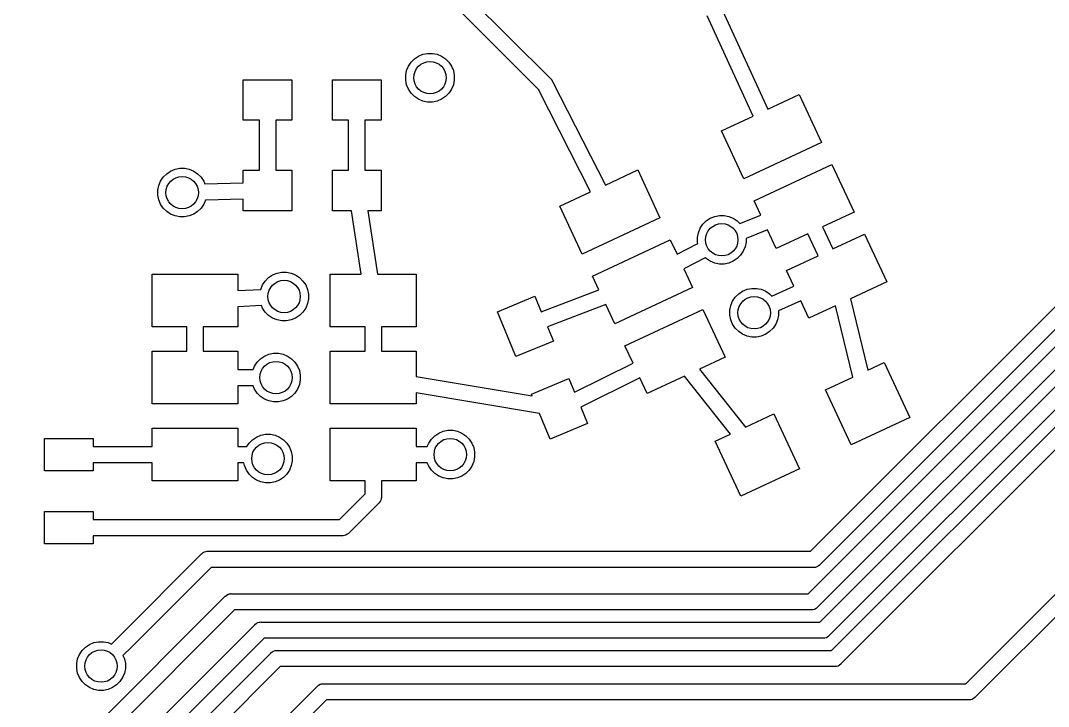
# Model space of a CAD drawing. Extents: x 71 to 174, y -171 to -82.
# Drawn here: x 105.57 to 118.25, y -105.16 to -96.7 of the extents above; entities that cross this region are included whole.
import ezdxf

# ---------------------------------------------------------------- set-up
doc = ezdxf.new("R2010")
doc.units = 0
doc.header["$MEASUREMENT"] = 0
doc.layers.add('BLACK', color=7, linetype='CONTINUOUS')

msp = doc.modelspace()

# ---------------------------------------------------------------- linework, layer by layer
at = {"layer": 'BLACK', "linetype": 'CONTINUOUS'}
for p, q in [((109.263, -94.5691), (112.107, -97.4131)), ((111.961, -97.5495), (109.134, -94.7225)), ((115.317, -103.25), (122.828, -95.7384)), ((122.944, -95.9057), (115.432, -103.417)), ((115.289, -103.773), (122.773, -96.2884)), ((122.888, -96.4557), (115.404, -103.94)), ((114.611, -97.88), (114.043, -96.6423)), ((114.233, -96.576), (114.793, -97.7955)), ((115.434, -104.123), (122.708, -96.8484)), ((122.823, -97.0157), (115.549, -104.29)), ((110.432, -97.1727), (110.481, -97.1398)), ((110.481, -97.1398), (110.536, -97.1172)), ((110.536, -97.1172), (110.594, -97.1057)), ((110.594, -97.1057), (110.653, -97.1057)), ((110.653, -97.1057), (110.711, -97.1172)), ((110.711, -97.1172), (110.765, -97.1398)), ((110.765, -97.1398), (110.814, -97.1727)), ((110.335, -97.3182), (110.357, -97.2636)), ((110.357, -97.2636), (110.39, -97.2144)), ((110.39, -97.2144), (110.432, -97.1727)), ((110.814, -97.1727), (110.856, -97.2144)), ((110.856, -97.2144), (110.889, -97.2636)), ((110.889, -97.2636), (110.912, -97.3182)), ((115.579, -104.473), (122.843, -97.2085)), ((110.323, -97.3761), (110.335, -97.3182)), ((110.323, -97.4352), (110.323, -97.3761)), ((110.912, -97.3182), (110.923, -97.3761)), ((110.923, -97.3761), (110.923, -97.4352)), ((122.958, -97.3757), (115.694, -104.64)), ((108.319, -97.9307), (108.319, -97.4307)), ((108.319, -97.4307), (108.919, -97.4307)), ((108.919, -97.4307), (108.919, -97.9307)), ((109.419, -97.9307), (109.419, -97.4307)), ((109.419, -97.4307), (110.019, -97.4307)), ((110.019, -97.4307), (110.019, -97.9307)), ((110.335, -97.4932), (110.323, -97.4352)), ((110.357, -97.5478), (110.335, -97.4932)), ((110.912, -97.4932), (110.889, -97.5478)), ((110.923, -97.4352), (110.912, -97.4932)), ((112.107, -97.4131), (112.108, -97.4136)), ((112.108, -97.4136), (112.114, -97.4199)), ((112.114, -97.4199), (112.117, -97.4228)), ((112.117, -97.4228), (112.118, -97.4236)), ((112.118, -97.4236), (112.122, -97.4278)), ((112.122, -97.4278), (112.124, -97.4311)), ((112.124, -97.4311), (112.126, -97.4342)), ((112.126, -97.4342), (112.129, -97.4394)), ((112.129, -97.4394), (112.13, -97.4403)), ((112.13, -97.4403), (112.131, -97.4438)), ((112.131, -97.4438), (112.136, -97.4516)), ((112.136, -97.4516), (112.136, -97.4525)), ((112.136, -97.4525), (112.787, -98.7308)), ((110.39, -97.5969), (110.357, -97.5478)), ((110.432, -97.6387), (110.39, -97.5969)), ((110.481, -97.6715), (110.432, -97.6387)), ((110.814, -97.6387), (110.765, -97.6715)), ((110.856, -97.5969), (110.814, -97.6387)), ((110.889, -97.5478), (110.856, -97.5969)), ((112.605, -98.8154), (111.961, -97.5495)), ((114.793, -97.7955), (115.18, -97.6146)), ((115.18, -97.6146), (115.455, -98.2037)), ((110.536, -97.6942), (110.481, -97.6715)), ((110.594, -97.7057), (110.536, -97.6942)), ((110.653, -97.7057), (110.594, -97.7057)), ((110.711, -97.6942), (110.653, -97.7057)), ((110.765, -97.6715), (110.711, -97.6942)), ((114.22, -98.0626), (114.611, -97.88)), ((108.519, -97.9307), (108.319, -97.9307)), ((108.519, -98.5477), (108.519, -97.9307)), ((108.919, -97.9307), (108.719, -97.9307)), ((108.719, -97.9307), (108.719, -98.5477)), ((109.619, -97.9307), (109.419, -97.9307)), ((109.619, -98.5477), (109.619, -97.9307)), ((110.019, -97.9307), (109.819, -97.9307)), ((109.819, -97.9307), (109.819, -98.5477)), ((114.494, -98.6517), (114.22, -98.0626)), ((115.455, -98.2037), (114.494, -98.6517)), ((107.423, -98.5578), (107.478, -98.5352)), ((107.478, -98.5352), (107.536, -98.5237)), ((107.536, -98.5237), (107.595, -98.5237)), ((107.595, -98.5237), (107.653, -98.5352)), ((107.653, -98.5352), (107.707, -98.5578)), ((112.787, -98.7308), (113.187, -98.5443)), ((113.187, -98.5443), (113.461, -99.1334)), ((114.621, -98.9236), (115.582, -98.4756)), ((115.582, -98.4756), (115.857, -99.0647)), ((107.299, -98.6816), (107.332, -98.6324)), ((107.332, -98.6324), (107.374, -98.5907)), ((107.374, -98.5907), (107.423, -98.5578)), ((107.707, -98.5578), (107.756, -98.5907)), ((107.756, -98.5907), (107.798, -98.6324)), ((107.798, -98.6324), (107.831, -98.6816)), ((108.319, -98.7051), (108.319, -98.5477)), ((108.319, -98.5477), (108.519, -98.5477)), ((108.719, -98.5477), (108.919, -98.5477)), ((108.919, -98.5477), (108.919, -99.0477)), ((109.419, -99.0477), (109.419, -98.5477)), ((109.419, -98.5477), (109.619, -98.5477)), ((109.819, -98.5477), (110.019, -98.5477)), ((110.019, -98.5477), (110.019, -99.0477)), ((107.265, -98.7941), (107.277, -98.7362)), ((107.265, -98.8532), (107.265, -98.7941)), ((107.277, -98.7362), (107.299, -98.6816)), ((107.831, -98.6816), (107.846, -98.7167)), ((107.846, -98.7167), (108.319, -98.7051)), ((107.277, -98.9112), (107.265, -98.8532)), ((107.299, -98.9658), (107.277, -98.9112)), ((107.851, -98.9167), (107.831, -98.9658)), ((108.319, -98.9051), (107.851, -98.9167)), ((108.319, -99.0477), (108.319, -98.9051)), ((112.226, -98.9923), (112.605, -98.8154)), ((114.705, -99.1026), (114.621, -98.9236)), ((107.332, -99.0149), (107.299, -98.9658)), ((107.374, -99.0567), (107.332, -99.0149)), ((107.798, -99.0149), (107.756, -99.0567)), ((107.831, -98.9658), (107.798, -99.0149)), ((108.919, -99.0477), (108.319, -99.0477)), ((109.656, -99.0477), (109.419, -99.0477)), ((109.773, -99.8307), (109.656, -99.0477)), ((110.019, -99.0477), (109.858, -99.0477)), ((109.858, -99.0477), (109.975, -99.8307)), ((112.501, -99.5814), (112.226, -98.9923)), ((107.423, -99.0895), (107.374, -99.0567)), ((107.478, -99.1122), (107.423, -99.0895)), ((107.536, -99.1237), (107.478, -99.1122)), ((107.595, -99.1237), (107.536, -99.1237)), ((107.653, -99.1122), (107.595, -99.1237)), ((107.707, -99.0895), (107.653, -99.1122)), ((107.756, -99.0567), (107.707, -99.0895)), ((113.461, -99.1334), (112.501, -99.5814)), ((113.99, -99.2144), (114.032, -99.1727)), ((114.032, -99.1727), (114.081, -99.1398)), ((114.081, -99.1398), (114.136, -99.1172)), ((114.136, -99.1172), (114.194, -99.1057)), ((114.194, -99.1057), (114.253, -99.1057)), ((114.253, -99.1057), (114.311, -99.1172)), ((114.311, -99.1172), (114.365, -99.1398)), ((114.365, -99.1398), (114.414, -99.1727)), ((114.414, -99.1727), (114.448, -99.2066)), ((114.448, -99.2066), (114.705, -99.1026)), ((115.857, -99.0647), (115.467, -99.2464)), ((113.935, -99.3182), (113.957, -99.2636)), ((113.957, -99.2636), (113.99, -99.2144)), ((114.789, -99.2841), (114.523, -99.392)), ((114.896, -99.5127), (114.789, -99.2841)), ((115.467, -99.2464), (115.594, -99.5183)), ((112.627, -99.8533), (113.588, -99.4053)), ((113.588, -99.4053), (113.672, -99.5847)), ((113.923, -99.3761), (113.935, -99.3182)), ((113.923, -99.4352), (113.923, -99.3761)), ((114.523, -99.392), (114.523, -99.4352)), ((115.286, -99.3309), (114.896, -99.5127)), ((115.412, -99.6028), (115.286, -99.3309)), ((115.594, -99.5183), (115.983, -99.3366)), ((115.983, -99.3366), (116.258, -99.9257)), ((113.672, -99.5847), (113.926, -99.4499)), ((113.926, -99.4499), (113.923, -99.4352)), ((114.489, -99.5478), (114.456, -99.5969)), ((114.512, -99.4932), (114.489, -99.5478)), ((114.523, -99.4352), (114.512, -99.4932)), ((114.02, -99.6266), (113.756, -99.7662)), ((114.032, -99.6387), (114.02, -99.6266)), ((114.081, -99.6715), (114.032, -99.6387)), ((114.136, -99.6942), (114.081, -99.6715)), ((114.365, -99.6715), (114.311, -99.6942)), ((114.414, -99.6387), (114.365, -99.6715)), ((114.456, -99.5969), (114.414, -99.6387)), ((115.023, -99.7845), (115.412, -99.6028)), ((108.736, -99.8172), (108.794, -99.8057)), ((108.794, -99.8057), (108.853, -99.8057)), ((108.853, -99.8057), (108.911, -99.8172)), ((113.756, -99.7662), (113.863, -99.9944)), ((114.194, -99.7057), (114.136, -99.6942)), ((114.253, -99.7057), (114.194, -99.7057)), ((114.311, -99.6942), (114.253, -99.7057)), ((115.113, -99.9791), (115.023, -99.7845)), ((107.193, -100.481), (107.193, -99.8307)), ((107.193, -99.8307), (108.253, -99.8307)), ((108.253, -99.8307), (108.253, -100.031)), ((108.557, -99.9636), (108.59, -99.9144)), ((108.59, -99.9144), (108.632, -99.8727)), ((108.632, -99.8727), (108.681, -99.8398)), ((108.681, -99.8398), (108.736, -99.8172)), ((108.911, -99.8172), (108.965, -99.8398)), ((108.965, -99.8398), (109.014, -99.8727)), ((109.014, -99.8727), (109.056, -99.9144)), ((109.056, -99.9144), (109.089, -99.9636)), ((109.393, -100.481), (109.393, -99.8307)), ((109.393, -99.8307), (109.773, -99.8307)), ((109.975, -99.8307), (110.453, -99.8307)), ((110.453, -99.8307), (110.453, -100.481)), ((112.706, -100.022), (112.627, -99.8533)), ((116.258, -99.9257), (115.811, -100.134)), ((108.253, -100.031), (108.535, -100.019)), ((108.535, -100.018), (108.557, -99.9636)), ((108.535, -100.019), (108.535, -100.018)), ((109.089, -99.9636), (109.112, -100.018)), ((109.112, -100.018), (109.123, -100.076)), ((111.995, -100.293), (112.706, -100.022)), ((113.863, -99.9944), (112.902, -100.442)), ((114.432, -100.073), (114.481, -100.04)), ((114.481, -100.04), (114.536, -100.017)), ((114.536, -100.017), (114.594, -100.006)), ((114.594, -100.006), (114.653, -100.006)), ((114.653, -100.006), (114.711, -100.017)), ((114.711, -100.017), (114.765, -100.04)), ((114.765, -100.04), (114.814, -100.073)), ((114.841, -100.1), (115.113, -99.9791)), ((109.112, -100.193), (109.089, -100.248)), ((109.123, -100.135), (109.112, -100.193)), ((109.123, -100.076), (109.123, -100.135)), ((111.454, -100.293), (111.916, -100.102)), ((111.916, -100.102), (111.995, -100.293)), ((114.335, -100.218), (114.357, -100.164)), ((114.357, -100.164), (114.39, -100.114)), ((114.39, -100.114), (114.432, -100.073)), ((114.814, -100.073), (114.841, -100.1)), ((115.198, -100.16), (114.923, -100.282)), ((115.297, -100.374), (115.198, -100.16)), ((115.811, -100.134), (116.025, -101.013)), ((108.545, -100.218), (108.253, -100.232)), ((108.253, -100.232), (108.253, -100.481)), ((108.557, -100.248), (108.545, -100.218)), ((108.59, -100.297), (108.557, -100.248)), ((108.632, -100.339), (108.59, -100.297)), ((109.056, -100.297), (109.014, -100.339)), ((109.089, -100.248), (109.056, -100.297)), ((111.683, -100.847), (111.454, -100.293)), ((112.791, -100.204), (112.072, -100.478)), ((112.902, -100.442), (112.791, -100.204)), ((113.029, -100.714), (113.99, -100.266)), ((113.99, -100.266), (114.264, -100.855)), ((114.323, -100.276), (114.335, -100.218)), ((114.323, -100.335), (114.323, -100.276)), ((114.923, -100.282), (114.923, -100.335)), ((115.626, -100.22), (115.297, -100.374)), ((115.84, -101.099), (115.626, -100.22)), ((108.681, -100.372), (108.632, -100.339)), ((108.736, -100.394), (108.681, -100.372)), ((108.794, -100.406), (108.736, -100.394)), ((108.853, -100.406), (108.794, -100.406)), ((108.911, -100.394), (108.853, -100.406)), ((108.965, -100.372), (108.911, -100.394)), ((109.014, -100.339), (108.965, -100.372)), ((114.335, -100.393), (114.323, -100.335)), ((114.357, -100.448), (114.335, -100.393)), ((114.39, -100.497), (114.357, -100.448)), ((114.889, -100.448), (114.856, -100.497)), ((114.912, -100.393), (114.889, -100.448)), ((114.923, -100.335), (114.912, -100.393)), ((107.623, -100.481), (107.193, -100.481)), ((107.623, -100.621), (107.623, -100.481)), ((108.253, -100.481), (107.823, -100.481)), ((107.823, -100.481), (107.823, -100.781)), ((109.823, -100.481), (109.393, -100.481)), ((109.823, -100.781), (109.823, -100.481)), ((110.453, -100.481), (110.023, -100.481)), ((110.023, -100.481), (110.023, -100.781)), ((112.072, -100.478), (112.145, -100.656)), ((114.432, -100.539), (114.39, -100.497)), ((114.481, -100.572), (114.432, -100.539)), ((114.536, -100.594), (114.481, -100.572)), ((114.765, -100.572), (114.711, -100.594)), ((114.814, -100.539), (114.765, -100.572)), ((114.856, -100.497), (114.814, -100.539)), ((107.623, -100.781), (107.623, -100.621)), ((107.623, -100.621), (107.623, -100.621)), ((112.145, -100.656), (111.683, -100.847)), ((114.594, -100.606), (114.536, -100.594)), ((114.653, -100.606), (114.594, -100.606)), ((114.711, -100.594), (114.653, -100.606)), ((107.193, -101.431), (107.193, -100.781)), ((107.193, -100.781), (107.623, -100.781)), ((107.823, -100.781), (108.253, -100.781)), ((108.253, -100.781), (108.253, -101.006)), ((108.581, -100.84), (108.636, -100.817)), ((108.636, -100.817), (108.694, -100.806)), ((108.694, -100.806), (108.753, -100.806)), ((108.753, -100.806), (108.811, -100.817)), ((108.811, -100.817), (108.865, -100.84)), ((109.393, -101.431), (109.393, -100.781)), ((109.393, -100.781), (109.823, -100.781)), ((110.023, -100.781), (110.453, -100.781)), ((110.453, -100.781), (110.453, -101.093)), ((113.129, -100.929), (113.029, -100.714)), ((108.457, -100.964), (108.49, -100.914)), ((108.49, -100.914), (108.532, -100.873)), ((108.532, -100.873), (108.581, -100.84)), ((108.865, -100.84), (108.914, -100.873)), ((108.914, -100.873), (108.956, -100.914)), ((108.956, -100.914), (108.989, -100.964)), ((112.407, -101.287), (113.129, -100.929)), ((114.264, -100.855), (113.948, -101.003)), ((116.025, -101.013), (116.227, -100.919)), ((116.227, -100.919), (116.544, -101.599)), ((108.253, -101.006), (108.44, -101.006)), ((108.44, -101.006), (108.457, -100.964)), ((108.989, -100.964), (109.012, -101.018)), ((109.012, -101.018), (109.023, -101.076)), ((109.023, -101.076), (109.023, -101.135)), ((113.948, -101.003), (114.516, -101.716)), ((108.44, -101.206), (108.253, -101.206)), ((108.253, -101.206), (108.253, -101.431)), ((108.457, -101.248), (108.44, -101.206)), ((109.012, -101.193), (108.989, -101.248)), ((109.023, -101.135), (109.012, -101.193)), ((110.453, -101.093), (111.885, -101.333)), ((111.875, -101.309), (112.337, -101.118)), ((112.337, -101.118), (112.407, -101.287)), ((113.214, -101.111), (112.483, -101.472)), ((113.304, -101.303), (113.214, -101.111)), ((113.762, -101.09), (113.304, -101.303)), ((114.33, -101.803), (113.762, -101.09)), ((115.502, -101.257), (115.84, -101.099)), ((108.49, -101.297), (108.457, -101.248)), ((108.532, -101.339), (108.49, -101.297)), ((108.956, -101.297), (108.914, -101.339)), ((108.989, -101.248), (108.956, -101.297)), ((111.975, -101.551), (110.453, -101.296)), ((110.453, -101.296), (110.453, -101.431)), ((111.885, -101.333), (111.875, -101.309)), ((115.819, -101.937), (115.502, -101.257)), ((108.253, -101.431), (107.193, -101.431)), ((108.581, -101.372), (108.532, -101.339)), ((108.636, -101.394), (108.581, -101.372)), ((108.694, -101.406), (108.636, -101.394)), ((108.753, -101.406), (108.694, -101.406)), ((108.811, -101.394), (108.753, -101.406)), ((108.865, -101.372), (108.811, -101.394)), ((108.914, -101.339), (108.865, -101.372)), ((110.453, -101.431), (109.393, -101.431)), ((112.104, -101.864), (111.975, -101.551)), ((112.483, -101.472), (112.566, -101.672)), ((114.516, -101.716), (114.867, -101.553)), ((114.867, -101.553), (115.184, -102.232)), ((112.566, -101.672), (112.104, -101.864)), ((116.544, -101.599), (115.819, -101.937)), ((117.234, -104.884), (120.499, -101.618)), ((107.193, -101.957), (107.193, -101.731)), ((107.193, -101.731), (108.253, -101.731)), ((108.253, -101.731), (108.253, -101.956)), ((108.432, -101.873), (108.481, -101.84)), ((108.481, -101.84), (108.536, -101.817)), ((108.536, -101.817), (108.594, -101.806)), ((108.594, -101.806), (108.653, -101.806)), ((108.653, -101.806), (108.711, -101.817)), ((108.711, -101.817), (108.765, -101.84)), ((108.765, -101.84), (108.814, -101.873)), ((109.393, -102.381), (109.393, -101.731)), ((109.393, -101.731), (110.453, -101.731)), ((110.453, -101.731), (110.453, -101.956)), ((110.64, -101.864), (110.682, -101.823)), ((110.682, -101.823), (110.731, -101.79)), ((110.731, -101.79), (110.786, -101.767)), ((110.786, -101.767), (110.844, -101.756)), ((110.844, -101.756), (110.903, -101.756)), ((110.903, -101.756), (110.961, -101.767)), ((110.961, -101.767), (111.015, -101.79)), ((111.015, -101.79), (111.064, -101.823)), ((111.064, -101.823), (111.106, -101.864)), ((114.142, -101.891), (114.33, -101.803)), ((120.615, -101.786), (117.349, -105.051)), ((105.868, -102.257), (105.868, -101.857)), ((105.868, -101.857), (106.468, -101.857)), ((106.468, -101.857), (106.468, -101.957)), ((106.468, -101.957), (107.193, -101.957)), ((108.253, -101.956), (108.363, -101.956)), ((108.363, -101.956), (108.39, -101.914)), ((108.39, -101.914), (108.432, -101.873)), ((108.814, -101.873), (108.856, -101.914)), ((108.856, -101.914), (108.889, -101.964)), ((108.889, -101.964), (108.912, -102.018)), ((110.453, -101.956), (110.59, -101.956)), ((110.59, -101.956), (110.607, -101.914)), ((110.607, -101.914), (110.64, -101.864)), ((111.106, -101.864), (111.139, -101.914)), ((111.139, -101.914), (111.162, -101.968)), ((111.162, -101.968), (111.173, -102.026)), ((114.459, -102.571), (114.142, -101.891)), ((108.912, -102.018), (108.923, -102.076)), ((108.923, -102.076), (108.923, -102.135)), ((111.173, -102.085), (111.162, -102.143)), ((111.173, -102.026), (111.173, -102.085)), ((107.193, -102.157), (106.468, -102.157)), ((106.468, -102.157), (106.468, -102.257)), ((107.193, -102.381), (107.193, -102.157)), ((108.327, -102.156), (108.253, -102.156)), ((108.253, -102.156), (108.253, -102.381)), ((108.335, -102.193), (108.327, -102.156)), ((108.357, -102.248), (108.335, -102.193)), ((108.912, -102.193), (108.889, -102.248)), ((108.923, -102.135), (108.912, -102.193)), ((110.59, -102.156), (110.453, -102.156)), ((110.453, -102.156), (110.453, -102.381)), ((110.607, -102.198), (110.59, -102.156)), ((110.64, -102.247), (110.607, -102.198)), ((111.139, -102.198), (111.106, -102.247)), ((111.162, -102.143), (111.139, -102.198)), ((106.468, -102.257), (105.868, -102.257)), ((108.39, -102.297), (108.357, -102.248)), ((108.432, -102.339), (108.39, -102.297)), ((108.481, -102.372), (108.432, -102.339)), ((108.814, -102.339), (108.765, -102.372)), ((108.856, -102.297), (108.814, -102.339)), ((108.889, -102.248), (108.856, -102.297)), ((110.682, -102.289), (110.64, -102.247)), ((110.731, -102.322), (110.682, -102.289)), ((110.786, -102.344), (110.731, -102.322)), ((110.844, -102.356), (110.786, -102.344)), ((110.961, -102.344), (110.903, -102.356)), ((111.015, -102.322), (110.961, -102.344)), ((111.064, -102.289), (111.015, -102.322)), ((111.106, -102.247), (111.064, -102.289)), ((115.184, -102.232), (114.459, -102.571)), ((108.253, -102.381), (107.193, -102.381)), ((108.536, -102.394), (108.481, -102.372)), ((108.594, -102.406), (108.536, -102.394)), ((108.653, -102.406), (108.594, -102.406)), ((108.711, -102.394), (108.653, -102.406)), ((108.765, -102.372), (108.711, -102.394)), ((109.823, -102.381), (109.393, -102.381)), ((109.823, -102.539), (109.823, -102.381)), ((110.453, -102.381), (110.023, -102.381)), ((110.023, -102.381), (110.023, -102.576)), ((110.903, -102.356), (110.844, -102.356)), ((109.506, -102.857), (109.823, -102.539)), ((110.021, -102.601), (110.016, -102.619)), ((110.022, -102.6), (110.021, -102.601)), ((110.023, -102.586), (110.022, -102.597)), ((110.022, -102.597), (110.022, -102.6)), ((110.023, -102.576), (110.024, -102.581)), ((110.024, -102.581), (110.023, -102.586)), ((110.023, -102.586), (110.023, -102.586)), ((109.99, -102.655), (109.621, -103.024)), ((109.994, -102.652), (109.99, -102.655)), ((110.007, -102.637), (109.994, -102.652)), ((110.016, -102.619), (110.007, -102.637)), ((105.868, -103.157), (105.868, -102.757)), ((105.868, -102.757), (106.468, -102.757)), ((106.468, -102.757), (106.468, -102.857)), ((106.468, -102.857), (109.506, -102.857)), ((109.542, -103.057), (106.468, -103.057)), ((106.468, -103.057), (106.468, -103.157)), ((109.547, -103.057), (109.542, -103.057)), ((109.552, -103.057), (109.547, -103.057)), ((109.567, -103.055), (109.552, -103.057)), ((109.552, -103.057), (109.552, -103.057)), ((109.586, -103.05), (109.567, -103.055)), ((109.603, -103.04), (109.586, -103.05)), ((109.618, -103.028), (109.603, -103.04)), ((109.621, -103.024), (109.618, -103.028)), ((106.468, -103.157), (105.868, -103.157)), ((106.796, -104.292), (107.805, -103.282)), ((107.805, -103.282), (107.809, -103.279)), ((107.809, -103.279), (107.824, -103.266)), ((107.824, -103.266), (107.841, -103.257)), ((107.841, -103.257), (107.856, -103.252)), ((107.856, -103.252), (107.86, -103.251)), ((107.86, -103.251), (107.862, -103.251)), ((107.862, -103.251), (107.875, -103.25)), ((107.875, -103.25), (107.88, -103.249)), ((107.875, -103.25), (107.875, -103.25)), ((107.88, -103.249), (107.884, -103.25)), ((107.884, -103.25), (115.317, -103.25)), ((107.921, -103.45), (106.938, -104.433)), ((115.353, -103.45), (107.921, -103.45)), ((115.358, -103.45), (115.353, -103.45)), ((115.363, -103.45), (115.358, -103.45)), ((115.378, -103.448), (115.363, -103.45)), ((115.363, -103.45), (115.363, -103.45)), ((115.397, -103.443), (115.378, -103.448)), ((115.414, -103.433), (115.397, -103.443)), ((115.429, -103.421), (115.414, -103.433)), ((115.432, -103.417), (115.429, -103.421)), ((93.1546, -118.747), (108.096, -103.805)), ((108.096, -103.805), (108.1, -103.802)), ((108.1, -103.802), (108.115, -103.789)), ((108.115, -103.789), (108.132, -103.78)), ((108.132, -103.78), (108.145, -103.776)), ((108.145, -103.776), (108.151, -103.774)), ((108.151, -103.774), (108.153, -103.774)), ((108.153, -103.774), (108.166, -103.773)), ((108.166, -103.773), (108.171, -103.772)), ((108.166, -103.773), (108.166, -103.773)), ((108.171, -103.772), (108.175, -103.773)), ((108.175, -103.773), (115.289, -103.773)), ((108.212, -103.973), (93.2702, -118.915)), ((115.325, -103.973), (108.212, -103.973)), ((115.33, -103.973), (115.325, -103.973)), ((115.335, -103.973), (115.33, -103.973)), ((115.35, -103.971), (115.335, -103.973)), ((115.335, -103.973), (115.335, -103.973)), ((115.369, -103.966), (115.35, -103.971)), ((115.386, -103.956), (115.369, -103.966)), ((115.401, -103.944), (115.386, -103.956)), ((115.404, -103.94), (115.401, -103.944)), ((108.495, -104.13), (108.514, -104.124)), ((108.514, -104.124), (108.516, -104.124)), ((108.516, -104.124), (108.529, -104.123)), ((108.529, -104.123), (108.534, -104.122)), ((108.529, -104.123), (108.529, -104.123)), ((108.534, -104.122), (108.539, -104.123)), ((108.539, -104.123), (115.434, -104.123)), ((86.9507, -125.664), (108.46, -104.155)), ((108.46, -104.155), (108.463, -104.152)), ((108.463, -104.152), (108.478, -104.139)), ((108.478, -104.139), (108.486, -104.135)), ((108.486, -104.135), (108.495, -104.13)), ((108.575, -104.323), (87.0101, -125.888)), ((106.421, -104.4), (106.476, -104.377)), ((106.476, -104.377), (106.534, -104.366)), ((106.534, -104.366), (106.593, -104.366)), ((106.593, -104.366), (106.651, -104.377)), ((106.651, -104.377), (106.693, -104.395)), ((106.693, -104.395), (106.796, -104.292)), ((106.796, -104.292), (106.796, -104.292)), ((115.47, -104.323), (108.575, -104.323)), ((115.475, -104.323), (115.47, -104.323)), ((115.48, -104.323), (115.475, -104.323)), ((115.495, -104.321), (115.48, -104.323)), ((115.48, -104.323), (115.48, -104.323)), ((115.514, -104.316), (115.495, -104.321)), ((115.531, -104.306), (115.514, -104.316)), ((115.546, -104.294), (115.531, -104.306)), ((115.549, -104.29), (115.546, -104.294)), ((87.1929, -125.971), (108.658, -104.505)), ((106.298, -104.524), (106.331, -104.474)), ((106.331, -104.474), (106.372, -104.433)), ((106.372, -104.433), (106.421, -104.4)), ((106.938, -104.433), (106.835, -104.536)), ((106.938, -104.433), (106.938, -104.433)), ((108.658, -104.505), (108.661, -104.502)), ((108.661, -104.502), (108.677, -104.489)), ((108.677, -104.489), (108.694, -104.48)), ((108.694, -104.48), (108.713, -104.474)), ((108.694, -104.48), (108.694, -104.48)), ((108.713, -104.474), (108.732, -104.472)), ((108.732, -104.472), (108.737, -104.473)), ((108.737, -104.473), (115.579, -104.473)), ((106.264, -104.636), (106.275, -104.578)), ((106.275, -104.578), (106.298, -104.524)), ((106.835, -104.536), (106.852, -104.578)), ((106.852, -104.578), (106.864, -104.636)), ((108.774, -104.673), (87.3601, -126.086)), ((106.264, -104.695), (106.264, -104.636)), ((106.275, -104.753), (106.264, -104.695)), ((106.298, -104.808), (106.275, -104.753)), ((106.852, -104.753), (106.829, -104.808)), ((106.864, -104.695), (106.852, -104.753)), ((106.864, -104.636), (106.864, -104.695)), ((115.615, -104.673), (108.774, -104.673)), ((115.62, -104.673), (115.615, -104.673)), ((115.625, -104.673), (115.62, -104.673)), ((115.64, -104.671), (115.625, -104.673)), ((115.625, -104.673), (115.625, -104.673)), ((115.658, -104.666), (115.64, -104.671)), ((115.676, -104.656), (115.658, -104.666)), ((115.691, -104.644), (115.676, -104.656)), ((115.694, -104.64), (115.691, -104.644)), ((106.331, -104.857), (106.298, -104.808)), ((106.372, -104.899), (106.331, -104.857)), ((106.797, -104.857), (106.755, -104.899)), ((106.829, -104.808), (106.797, -104.857)), ((109.267, -104.891), (109.28, -104.887)), ((109.28, -104.887), (109.285, -104.885)), ((109.285, -104.885), (109.287, -104.885)), ((109.287, -104.885), (109.3, -104.884)), ((109.3, -104.884), (109.305, -104.883)), ((109.3, -104.884), (109.3, -104.884)), ((109.305, -104.883), (109.31, -104.884)), ((109.31, -104.884), (117.234, -104.884)), ((106.421, -104.932), (106.372, -104.899)), ((106.476, -104.954), (106.421, -104.932)), ((106.426, -107.722), (109.231, -104.916)), ((106.534, -104.966), (106.476, -104.954)), ((106.593, -104.966), (106.534, -104.966)), ((106.651, -104.954), (106.593, -104.966)), ((106.706, -104.932), (106.651, -104.954)), ((106.755, -104.899), (106.706, -104.932)), ((109.231, -104.916), (109.234, -104.913)), ((109.234, -104.913), (109.249, -104.9)), ((109.249, -104.9), (109.267, -104.891)), ((109.347, -105.084), (106.593, -107.837)), ((117.27, -105.084), (109.347, -105.084)), ((117.275, -105.084), (117.27, -105.084)), ((117.28, -105.084), (117.275, -105.084)), ((117.295, -105.082), (117.28, -105.084)), ((117.28, -105.084), (117.28, -105.084)), ((117.314, -105.077), (117.295, -105.082)), ((117.331, -105.067), (117.314, -105.077)), ((117.346, -105.055), (117.331, -105.067)), ((117.349, -105.051), (117.346, -105.055))]:
    msp.add_line(p, q, dxfattribs=at)
at = {"layer": 'BLACK'}
for centre in [(110.623, -97.4057), (107.565, -98.8237), (114.223, -99.4057), (108.823, -100.106), (114.623, -100.306), (108.723, -101.106), (108.623, -102.106), (110.873, -102.056), (106.564, -104.666)]:
    msp.add_circle(centre, 0.2, dxfattribs=at)

doc.saveas('drawing.dxf')
